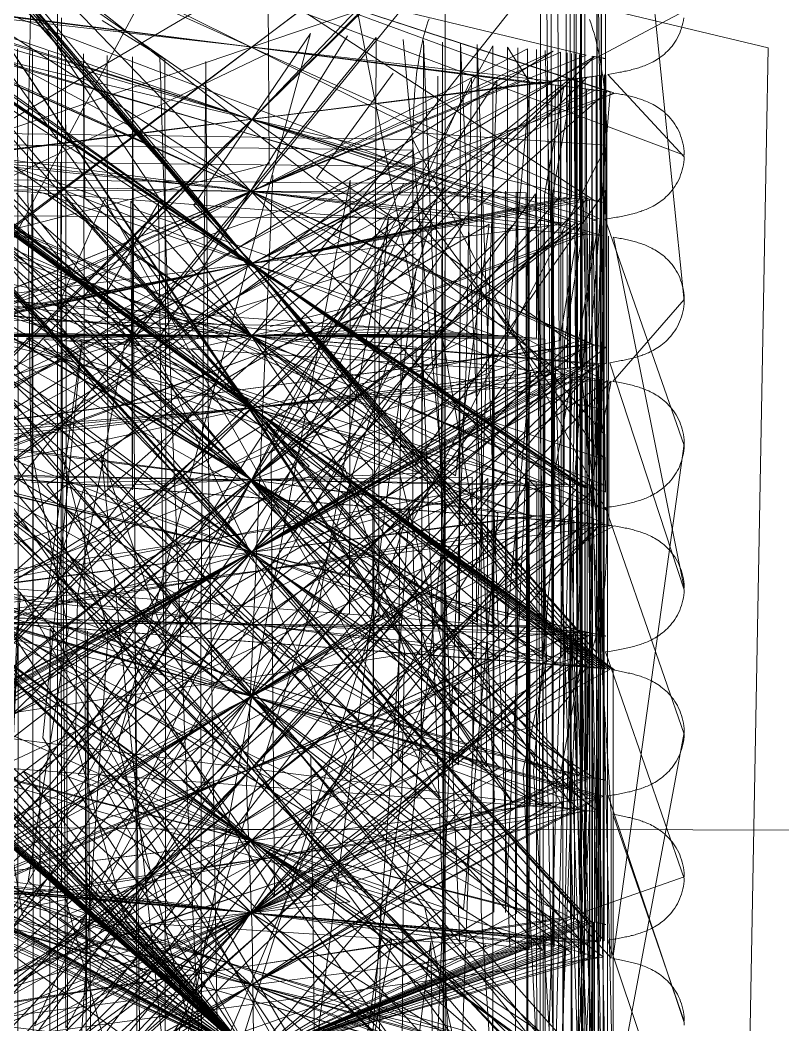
# Model space of a CAD drawing. Header units: millimetres. Extents: x 521 to 148073, y -17811 to 32040.
# Drawn here: x 59771.26 to 59783.54, y 9846.98 to 9863.15 of the extents above; entities that cross this region are included whole.
import ezdxf

# ---------------------------------------------------------------- set-up
doc = ezdxf.new("R2010")
doc.units = ezdxf.units.MM
doc.layers.add('Datové rozvody', color=6, linetype='Continuous')
doc.layers.add('PDF_Geometrie', color=7, linetype='Continuous', true_color=0xbdbdbd)

# ---------------------------------------------------------------- blocks, each defined once
blk = doc.blocks.new('projektor')
at = {"layer": 'PDF_Geometrie', "lineweight": 13}
for points in [[(86054.685, 15074.348), (86054.687, 15075.042), (86054.692, 15075.72), (86054.699, 15076.381), (86054.706, 15077.025), (86054.715, 15077.652), (86054.727, 15078.264), (86054.739, 15078.86), (86054.753, 15079.442), (86054.768, 15080.011), (86054.783, 15080.565), (86054.801, 15081.106), (86054.821, 15081.635), (86054.84, 15082.152), (86054.861, 15082.656), (86054.883, 15083.149), (86054.907, 15083.63), (86054.93, 15084.101), (86054.955, 15084.561)], [(86066.927, 15082.793), (86070.453, 15081.363), (86066.927, 15066.608)], [(86066.509, 15082.287), (86059.153, 15072.171), (86059.05, 15072.17), (86058.949, 15072.167), (86058.853, 15072.164), (86058.758, 15072.16), (86058.667, 15072.153), (86058.578, 15072.147), (86058.492, 15072.14), (86058.409, 15072.132), (86058.329, 15072.123), (86058.251, 15072.113), (86058.176, 15072.103), (86058.103, 15072.091), (86058.032, 15072.079), (86057.964, 15072.067), (86057.898, 15072.054), (86057.835, 15072.041), (86057.773, 15072.026), (86057.714, 15072.011), (86057.657, 15071.997), (86057.601, 15071.981), (86057.547, 15071.965), (86057.495, 15071.949), (86057.444, 15071.933), (86057.396, 15071.915), (86057.349, 15071.898), (86057.303, 15071.881), (86057.258, 15071.863), (86057.216, 15071.844), (86057.174, 15071.826), (86057.134, 15071.808), (86057.096, 15071.789), (86057.058, 15071.77), (86057.021, 15071.751), (86056.986, 15071.731), (86056.952, 15071.712), (86056.918, 15071.693), (86056.887, 15071.672), (86056.856, 15071.653), (86056.826, 15071.633), (86056.796, 15071.612), (86056.769, 15071.592), (86056.741, 15071.572), (86056.715, 15071.551), (86056.69, 15071.531), (86056.666, 15071.511), (86056.643, 15071.489), (86056.619, 15071.469), (86056.597, 15071.449), (86056.576, 15071.427), (86056.556, 15071.407), (86056.536, 15071.386), (86056.518, 15071.365), (86056.5, 15071.345), (86056.482, 15071.323), (86056.466, 15071.303), (86056.449, 15071.282), (86056.434, 15071.261), (86056.419, 15071.24), (86056.406, 15071.22), (86056.392, 15071.198), (86056.379, 15071.178), (86056.367, 15071.158), (86056.356, 15071.136), (86056.344, 15071.116), (86056.334, 15071.095), (86056.324, 15071.074), (86056.314, 15071.054), (86056.305, 15071.033), (86056.297, 15071.012), (86056.29, 15070.992), (86056.282, 15070.971), (86056.275, 15070.95), (86056.269, 15070.93), (86056.263, 15070.909), (86056.258, 15070.889), (86056.253, 15070.869), (86056.248, 15070.847), (86056.244, 15070.827), (86056.241, 15070.807), (86056.238, 15070.786), (86056.235, 15070.766), (86056.234, 15070.746), (86056.232, 15070.725), (86056.23, 15070.704), (86056.23, 15070.684), (86056.23, 15070.663), (86056.23, 15070.643), (86056.23, 15070.623), (86056.231, 15070.602), (86056.233, 15070.582), (86056.235, 15070.561), (86056.237, 15070.541), (86056.24, 15070.521), (86056.244, 15070.5), (86056.247, 15070.48), (86056.251, 15070.46), (86056.256, 15070.439), (86056.261, 15070.419), (86056.267, 15070.4), (86056.273, 15070.379), (86056.279, 15070.359), (86056.286, 15070.339), (86056.294, 15070.318), (86056.301, 15070.298), (86056.309, 15070.279), (86056.319, 15070.258), (86056.328, 15070.238), (86056.338, 15070.218), (86056.349, 15070.198), (86056.36, 15070.178), (86056.37, 15070.158), (86056.383, 15070.137), (86056.396, 15070.118), (86056.408, 15070.098), (86056.422, 15070.077), (86056.437, 15070.058), (86056.451, 15070.038), (86056.467, 15070.017), (86056.483, 15069.998), (86056.499, 15069.978), (86056.516, 15069.958), (86056.534, 15069.938), (86056.553, 15069.918), (86056.571, 15069.898), (86056.591, 15069.878), (86056.613, 15069.859), (86056.633, 15069.839), (86056.656, 15069.819), (86056.678, 15069.8), (86056.702, 15069.78), (86056.726, 15069.761), (86056.751, 15069.741), (86056.777, 15069.721), (86056.805, 15069.702), (86056.832, 15069.683), (86056.861, 15069.663), (86056.891, 15069.645), (86056.921, 15069.626), (86056.953, 15069.606), (86056.985, 15069.588), (86057.019, 15069.57), (86057.054, 15069.55), (86057.09, 15069.532), (86057.127, 15069.515), (86057.165, 15069.496), (86057.204, 15069.478), (86057.245, 15069.461), (86057.288, 15069.444), (86057.331, 15069.426), (86057.376, 15069.409), (86057.423, 15069.393), (86057.471, 15069.375), (86057.521, 15069.359), (86057.573, 15069.344), (86057.627, 15069.328), (86057.682, 15069.312), (86057.74, 15069.298), (86057.799, 15069.283), (86057.861, 15069.27), (86057.924, 15069.255), (86057.991, 15069.242), (86058.06, 15069.23), (86058.131, 15069.219), (86058.205, 15069.206), (86058.28, 15069.196), (86058.359, 15069.186), (86058.441, 15069.178), (86058.525, 15069.169), (86058.612, 15069.162), (86058.702, 15069.156), (86058.796, 15069.15), (86058.893, 15069.145), (86058.992, 15069.141), (86059.095, 15069.139), (86059.201, 15069.137), (86059.31, 15069.137)], [(86060.472, 15069.168), (86060.868, 15069.174), (86064.26, 15072.138), (86064.313, 15082.215), (86061.079, 15079.312)], [(86063.722, 15082.206), (86064.019, 15082.21), (86061.264, 15069.18)], [(86049.261, 15074.3), (86051.525, 15074.321), (86063.423, 15082.202)], [(86061.946, 15072.122), (86062.24, 15072.121), (86063.067, 15079.32), (86062.214, 15082.198)], [(86066.84, 15074.434), (86065.106, 15074.424), (86063.121, 15082.2), (86066.84, 15074.434), (86069.25, 15074.447), (86071.35, 15074.459), (86062.285, 15079.321)], [(86062.515, 15082.198), (86062.818, 15082.198), (86062.675, 15079.321), (86062.534, 15072.121)], [(86067.501, 15067.923), (86060.88, 15080.398)], [(86061.853, 15081.478), (86066.214, 15069.002), (86066.21, 15068.978), (86066.205, 15068.953), (86066.201, 15068.929), (86066.196, 15068.905), (86066.192, 15068.882), (86066.187, 15068.86), (86066.183, 15068.837), (86066.178, 15068.815), (86066.173, 15068.793), (86066.168, 15068.772), (86066.162, 15068.751), (86066.157, 15068.73), (86066.152, 15068.709), (86066.146, 15068.689), (86066.14, 15068.668), (86066.133, 15068.648), (86066.127, 15068.628), (86066.121, 15068.606), (86066.113, 15068.586), (86066.106, 15068.565), (86066.097, 15068.543), (86066.089, 15068.522), (86066.08, 15068.499), (86066.07, 15068.477), (86066.059, 15068.455), (86066.047, 15068.431), (86066.035, 15068.407), (86066.021, 15068.384), (86066.006, 15068.359), (86065.991, 15068.334), (86065.974, 15068.309), (86065.955, 15068.284), (86065.936, 15068.259), (86065.915, 15068.234), (86065.893, 15068.21), (86065.869, 15068.185), (86065.844, 15068.161), (86065.817, 15068.137), (86065.789, 15068.114), (86065.759, 15068.092), (86065.727, 15068.069), (86065.695, 15068.049), (86065.66, 15068.029), (86065.624, 15068.01), (86065.587, 15067.994), (86065.549, 15067.979), (86065.509, 15067.965), (86065.469, 15067.953), (86065.43, 15067.943), (86065.388, 15067.936), (86065.347, 15067.93), (86065.306, 15067.926), (86065.265, 15067.924), (86065.242, 15067.923), (86069.917, 15080.397)], [(86066.371, 15081.478), (86057.179, 15069.01), (86057.175, 15068.985), (86057.17, 15068.959), (86057.166, 15068.935), (86057.161, 15068.911), (86057.157, 15068.888), (86057.152, 15068.865), (86057.147, 15068.842), (86057.142, 15068.82), (86057.137, 15068.799), (86057.132, 15068.776), (86057.127, 15068.756), (86057.122, 15068.734), (86057.117, 15068.714), (86057.11, 15068.693), (86057.105, 15068.672), (86057.099, 15068.652), (86057.092, 15068.631), (86057.086, 15068.61), (86057.078, 15068.589), (86057.07, 15068.569), (86057.063, 15068.547), (86057.054, 15068.525), (86057.044, 15068.504), (86057.035, 15068.481), (86057.024, 15068.458), (86057.013, 15068.434), (86057, 15068.411), (86056.987, 15068.387), (86056.972, 15068.362), (86056.957, 15068.337), (86056.939, 15068.312), (86056.922, 15068.287), (86056.901, 15068.261), (86056.881, 15068.237), (86056.859, 15068.212), (86056.835, 15068.187), (86056.81, 15068.163), (86056.783, 15068.138), (86056.755, 15068.115), (86056.725, 15068.093), (86056.693, 15068.07), (86056.66, 15068.05), (86056.626, 15068.03), (86056.589, 15068.011), (86056.552, 15067.994), (86056.514, 15067.979), (86056.474, 15067.965), (86056.434, 15067.953), (86056.394, 15067.944), (86056.353, 15067.936), (86056.311, 15067.93), (86056.27, 15067.926), (86056.23, 15067.924), (86056.205, 15067.923), (86050.402, 15069.011)], [(86052.816, 15081.478), (86059.44, 15069.019), (86059.435, 15068.993), (86059.431, 15068.967), (86059.426, 15068.942), (86059.422, 15068.918), (86059.417, 15068.893), (86059.411, 15068.87), (86059.407, 15068.846), (86059.402, 15068.824), (86059.397, 15068.802), (86059.392, 15068.78), (86059.387, 15068.759), (86059.381, 15068.738), (86059.376, 15068.716), (86059.37, 15068.695), (86059.364, 15068.674), (86059.358, 15068.653), (86059.351, 15068.633), (86059.345, 15068.612), (86059.338, 15068.591), (86059.331, 15068.57), (86059.322, 15068.548), (86059.314, 15068.527), (86059.305, 15068.505), (86059.294, 15068.482), (86059.284, 15068.459), (86059.273, 15068.436), (86059.26, 15068.412), (86059.247, 15068.388), (86059.232, 15068.363), (86059.216, 15068.339), (86059.199, 15068.313), (86059.182, 15068.288), (86059.162, 15068.263), (86059.141, 15068.238), (86059.119, 15068.213), (86059.096, 15068.188), (86059.07, 15068.164), (86059.043, 15068.139), (86059.015, 15068.116), (86058.985, 15068.094), (86058.954, 15068.071), (86058.92, 15068.05), (86058.885, 15068.031), (86058.849, 15068.012), (86058.812, 15067.995), (86058.774, 15067.98), (86058.735, 15067.965), (86058.694, 15067.954), (86058.653, 15067.944), (86058.612, 15067.936), (86058.571, 15067.93), (86058.53, 15067.926), (86058.489, 15067.924), (86058.464, 15067.923), (86063.96, 15069.029), (86063.955, 15069.003), (86063.951, 15068.978), (86063.946, 15068.953), (86063.942, 15068.929), (86063.937, 15068.904), (86063.933, 15068.881), (86063.928, 15068.859), (86063.922, 15068.836), (86063.918, 15068.814), (86063.913, 15068.792), (86063.908, 15068.771), (86063.903, 15068.75), (86063.898, 15068.728), (86063.891, 15068.708), (86063.887, 15068.688), (86063.881, 15068.667), (86063.874, 15068.647), (86063.868, 15068.626), (86063.861, 15068.605), (86063.854, 15068.585), (86063.847, 15068.564), (86063.838, 15068.542), (86063.83, 15068.521), (86063.821, 15068.498), (86063.811, 15068.476), (86063.8, 15068.454), (86063.788, 15068.43), (86063.775, 15068.407), (86063.761, 15068.383), (86063.747, 15068.358), (86063.731, 15068.334), (86063.714, 15068.308), (86063.696, 15068.284), (86063.677, 15068.258), (86063.656, 15068.233), (86063.633, 15068.209), (86063.61, 15068.184), (86063.584, 15068.16), (86063.557, 15068.136), (86063.53, 15068.113), (86063.499, 15068.091), (86063.468, 15068.069), (86063.434, 15068.048), (86063.4, 15068.029), (86063.364, 15068.01), (86063.327, 15067.994), (86063.289, 15067.979), (86063.25, 15067.964), (86063.21, 15067.953), (86063.17, 15067.943), (86063.129, 15067.936), (86063.088, 15067.93), (86063.047, 15067.926), (86063.006, 15067.924), (86062.983, 15067.923), (86061.703, 15069.039), (86061.698, 15069.011), (86061.693, 15068.984), (86061.688, 15068.956), (86061.684, 15068.931), (86061.678, 15068.905), (86061.673, 15068.88), (86061.668, 15068.856), (86061.663, 15068.832), (86061.658, 15068.809), (86061.652, 15068.785), (86061.647, 15068.763), (86061.642, 15068.74), (86061.636, 15068.717), (86061.629, 15068.696), (86061.623, 15068.673), (86061.616, 15068.652), (86061.61, 15068.631), (86061.603, 15068.609), (86061.596, 15068.587), (86061.588, 15068.566), (86061.58, 15068.544), (86061.572, 15068.522), (86061.562, 15068.501), (86061.552, 15068.478), (86061.541, 15068.456), (86061.529, 15068.432), (86061.518, 15068.409), (86061.504, 15068.386), (86061.489, 15068.361), (86061.474, 15068.337), (86061.457, 15068.311), (86061.439, 15068.287), (86061.42, 15068.261), (86061.399, 15068.236), (86061.377, 15068.212), (86061.353, 15068.186), (86061.327, 15068.162), (86061.301, 15068.138), (86061.272, 15068.115), (86061.242, 15068.092), (86061.21, 15068.07), (86061.177, 15068.049), (86061.142, 15068.03), (86061.107, 15068.011), (86061.07, 15067.994), (86061.031, 15067.979), (86060.992, 15067.965), (86060.952, 15067.953), (86060.912, 15067.944), (86060.871, 15067.936), (86060.83, 15067.93), (86060.789, 15067.926), (86060.748, 15067.924), (86060.724, 15067.923), (86052.666, 15069.04), (86052.662, 15069.012), (86052.656, 15068.986), (86052.652, 15068.959), (86052.647, 15068.934), (86052.642, 15068.908), (86052.637, 15068.884), (86052.633, 15068.86), (86052.627, 15068.836), (86052.622, 15068.813), (86052.617, 15068.79), (86052.611, 15068.768), (86052.607, 15068.746), (86052.6, 15068.723), (86052.595, 15068.702), (86052.589, 15068.681), (86052.582, 15068.659), (86052.576, 15068.638), (86052.569, 15068.615), (86052.561, 15068.594), (86052.554, 15068.572), (86052.546, 15068.55), (86052.537, 15068.527), (86052.527, 15068.505), (86052.517, 15068.481), (86052.506, 15068.458), (86052.494, 15068.434), (86052.482, 15068.41), (86052.468, 15068.386), (86052.453, 15068.361), (86052.438, 15068.336), (86052.421, 15068.311), (86052.403, 15068.286), (86052.382, 15068.26), (86052.361, 15068.235), (86052.34, 15068.211), (86052.316, 15068.186), (86052.29, 15068.162), (86052.264, 15068.138), (86052.236, 15068.115), (86052.206, 15068.092), (86052.174, 15068.07), (86052.141, 15068.049), (86052.107, 15068.03), (86052.07, 15068.011), (86052.033, 15067.994), (86051.995, 15067.979), (86051.956, 15067.965), (86051.916, 15067.953), (86051.875, 15067.943), (86051.834, 15067.936), (86051.793, 15067.93), (86051.752, 15067.926), (86051.711, 15067.924), (86051.686, 15067.923), (86054.925, 15069.04), (86054.921, 15069.012), (86054.916, 15068.986), (86054.911, 15068.959), (86054.907, 15068.935), (86054.901, 15068.909), (86054.896, 15068.886), (86054.892, 15068.862), (86054.887, 15068.839), (86054.882, 15068.817), (86054.877, 15068.794), (86054.873, 15068.772), (86054.866, 15068.751), (86054.861, 15068.729), (86054.856, 15068.709), (86054.85, 15068.688), (86054.844, 15068.667), (86054.838, 15068.647), (86054.831, 15068.626), (86054.825, 15068.605), (86054.817, 15068.584), (86054.809, 15068.564), (86054.801, 15068.542), (86054.793, 15068.52), (86054.783, 15068.498), (86054.774, 15068.476), (86054.763, 15068.453), (86054.751, 15068.43), (86054.739, 15068.406), (86054.725, 15068.383), (86054.71, 15068.358), (86054.695, 15068.334), (86054.678, 15068.308), (86054.659, 15068.284), (86054.64, 15068.258), (86054.619, 15068.233), (86054.597, 15068.209), (86054.573, 15068.184), (86054.548, 15068.16), (86054.521, 15068.136), (86054.493, 15068.113), (86054.463, 15068.091), (86054.431, 15068.069), (86054.398, 15068.048), (86054.363, 15068.029), (86054.328, 15068.01), (86054.29, 15067.993), (86054.252, 15067.979), (86054.213, 15067.964), (86054.173, 15067.953), (86054.133, 15067.943), (86054.092, 15067.936), (86054.051, 15067.93), (86054.011, 15067.926), (86053.97, 15067.924), (86053.946, 15067.923), (86049.578, 15080.361)], [(86049.009, 15080.059), (86049.002, 15080.019), (86053.242, 15069.381), (86064.816, 15080.015), (86052.671, 15069.068), (86054.93, 15069.068), (86060.02, 15069.389), (86061.707, 15069.067), (86049.574, 15080.332), (86048.154, 15069.076), (86045.895, 15069.074), (86054.091, 15080.323), (86056.35, 15080.326), (86067.073, 15080.007), (86067.645, 15080.322), (86060.867, 15080.32), (86062.281, 15069.396), (86066.228, 15069.081), (86069.903, 15080.319)], [(86048.154, 15069.076), (86048.145, 15069.024), (86054.099, 15080.375), (86067.653, 15080.376), (86060.876, 15080.373), (86066.218, 15069.028), (86069.912, 15080.372), (86067.08, 15080.045), (86062.275, 15069.357), (86046.461, 15069.36), (86055.783, 15080.041), (86063.134, 15080.367), (86065.392, 15080.367), (86057.183, 15069.036), (86050.407, 15069.038), (86064.535, 15069.364), (86069.337, 15080.036)], [(86048.996, 15079.975), (86048.989, 15079.928), (86053.255, 15069.472), (86060.034, 15069.481), (86067.061, 15079.921), (86062.293, 15069.483), (86048.171, 15069.187), (86054.073, 15080.212), (86050.998, 15069.487), (86049.554, 15080.211), (86051.246, 15079.913), (86052.689, 15069.189), (86060.85, 15080.208), (86061.726, 15069.19), (86067.627, 15080.208), (86066.244, 15069.194), (86054.949, 15069.19), (86045.913, 15069.196), (86056.331, 15080.204), (86063.107, 15080.199)], [(86046.461, 15069.36), (86046.467, 15069.403), (86055.776, 15079.999), (86063.125, 15080.313), (86058.607, 15080.315), (86065.384, 15080.313), (86057.192, 15069.09), (86051.258, 15079.995), (86050.416, 15069.093), (86050.987, 15069.406), (86064.541, 15069.408), (86062.553, 15079.991), (86069.33, 15079.991)], [(86046.467, 15069.403), (86046.475, 15069.451), (86055.77, 15079.951), (86065.375, 15080.256), (86057.201, 15069.146), (86058.597, 15080.254), (86050.425, 15069.151), (86064.549, 15069.456), (86053.509, 15079.944), (86058.028, 15079.944), (86062.546, 15079.944), (86066.808, 15069.458), (86069.323, 15079.943)], [(86046.475, 15069.451), (86046.482, 15069.501), (86055.762, 15079.9), (86065.366, 15080.197), (86057.21, 15069.205), (86058.02, 15079.895), (86062.539, 15079.893), (86064.556, 15069.508), (86050.434, 15069.212), (86053.502, 15079.891)], [(86050.965, 15069.276), (86053.565, 15080.248)], [(86053.529, 15080.075), (86062.234, 15069.154), (86062.234, 15069.153), (86062.234, 15069.154), (86062.234, 15069.156), (86062.235, 15069.158), (86062.236, 15069.162), (86062.238, 15069.166), (86062.238, 15069.172), (86062.24, 15069.178), (86062.242, 15069.185), (86062.245, 15069.193), (86062.246, 15069.202), (86062.248, 15069.213), (86062.25, 15069.224), (86062.253, 15069.235), (86062.255, 15069.247), (86062.258, 15069.26), (86062.26, 15069.275), (86062.263, 15069.29), (86055.457, 15069.154), (86055.457, 15069.153), (86055.457, 15069.154), (86055.457, 15069.156), (86055.458, 15069.159), (86055.459, 15069.162), (86055.46, 15069.167), (86055.462, 15069.173), (86055.464, 15069.18), (86055.466, 15069.188), (86055.468, 15069.197), (86055.47, 15069.208), (86055.472, 15069.219), (86055.474, 15069.231), (86055.478, 15069.244), (86055.48, 15069.259), (86055.483, 15069.275), (86055.486, 15069.291), (86055.489, 15069.308), (86055.492, 15069.328), (86062.602, 15080.248)], [(86058.053, 15080.103), (86057.716, 15069.154), (86057.716, 15069.153), (86057.716, 15069.154), (86057.717, 15069.156), (86057.718, 15069.159), (86057.718, 15069.163), (86057.719, 15069.168), (86057.721, 15069.174), (86057.723, 15069.181), (86057.725, 15069.189), (86057.727, 15069.198), (86057.729, 15069.209), (86057.732, 15069.221), (86057.735, 15069.233), (86057.737, 15069.246), (86057.74, 15069.261), (86057.743, 15069.277), (86057.745, 15069.293), (86057.749, 15069.311), (86057.752, 15069.33), (86060.342, 15080.248)], [(86060.306, 15080.07), (86048.141, 15068.999)], [(86051.801, 15080.121), (86051.811, 15080.186), (86058.588, 15080.189), (86057.779, 15069.514), (86055.52, 15069.517), (86064.797, 15079.888), (86060.278, 15079.878), (86047.29, 15080.177), (86059.473, 15069.227), (86048.982, 15079.876), (86053.263, 15069.524), (86063.991, 15069.231), (86067.055, 15079.874), (86060.041, 15069.532), (86062.299, 15069.532), (86051.004, 15069.532), (86051.239, 15079.866), (86048.18, 15069.247), (86054.065, 15080.152), (86060.841, 15080.148), (86067.618, 15080.147), (86066.254, 15069.254)], [(86048.728, 15069.41), (86048.735, 15069.459), (86051.819, 15080.247), (86055.513, 15069.463), (86057.772, 15069.462), (86047.3, 15080.242), (86060.285, 15079.933), (86059.463, 15069.163), (86064.803, 15079.933), (86063.982, 15069.17)], [(86049.554, 15080.211), (86049.563, 15080.273), (86048.162, 15069.131), (86052.68, 15069.127), (86054.939, 15069.127), (86061.717, 15069.127), (86054.081, 15080.268), (86062.287, 15069.437), (86060.858, 15080.265), (86067.636, 15080.267)], [(86049.289, 15080.285), (86049.298, 15080.228), (86053.817, 15080.226), (86055.205, 15069.172), (86058.334, 15080.234)], [(86051.581, 15080.062), (86061.96, 15069.332), (86060.616, 15080.066), (86056.097, 15080.075), (86065.131, 15080.093), (86066.482, 15069.304), (86052.929, 15069.298), (86053.835, 15080.103), (86049.316, 15080.105), (86055.187, 15069.299), (86058.352, 15080.112), (86067.388, 15080.106), (86064.225, 15069.293), (86068.742, 15069.294), (86069.647, 15080.112), (86057.448, 15069.289), (86059.707, 15069.291), (86071.004, 15069.279), (86062.869, 15080.119), (86061.968, 15069.267), (86050.672, 15069.272)], [(86051.571, 15080.134), (86056.089, 15080.139), (86060.607, 15080.139), (86065.123, 15080.154), (86066.491, 15069.239), (86052.937, 15069.235), (86053.825, 15080.166), (86049.307, 15080.168), (86055.196, 15069.234), (86058.343, 15080.175), (86069.637, 15080.178), (86064.234, 15069.224), (86071.012, 15069.219), (86057.457, 15069.222), (86068.752, 15069.224), (86067.379, 15080.178), (86059.716, 15069.22), (86062.86, 15080.185), (86061.978, 15069.204), (86056.079, 15080.201), (86065.114, 15080.213), (86052.946, 15069.175), (86066.5, 15069.177)], [(86066.244, 15069.194), (86066.236, 15069.136), (86056.34, 15080.267), (86051.252, 15079.956), (86050.993, 15069.446), (86063.117, 15080.257)], [(86051.819, 15080.247), (86051.828, 15080.305), (86055.506, 15069.413), (86058.035, 15079.989), (86057.766, 15069.414), (86060.293, 15079.983), (86059.454, 15069.104), (86063.974, 15069.111)], [(86053.199, 15069.155), (86053.198, 15069.154), (86053.198, 15069.153), (86053.198, 15069.154), (86053.199, 15069.155), (86053.199, 15069.158), (86053.2, 15069.161), (86053.201, 15069.165), (86053.203, 15069.171), (86053.203, 15069.177), (86053.206, 15069.184), (86053.208, 15069.192), (86053.209, 15069.201), (86053.212, 15069.212), (86053.213, 15069.223), (86053.216, 15069.234), (86053.218, 15069.247), (86053.221, 15069.26), (86053.224, 15069.275), (86053.227, 15069.291), (86053.229, 15069.307), (86066.752, 15069.154), (86066.752, 15069.153), (86066.752, 15069.154), (86066.753, 15069.156), (86066.754, 15069.159), (86066.755, 15069.162), (86066.756, 15069.167), (86066.758, 15069.173), (86066.76, 15069.18), (86066.761, 15069.188), (86066.763, 15069.197), (86066.766, 15069.208), (86066.768, 15069.219), (86066.77, 15069.231), (86066.773, 15069.245), (86066.775, 15069.259), (86066.779, 15069.275), (86066.781, 15069.291), (86066.785, 15069.308), (86066.788, 15069.327), (86055.824, 15080.248)], [(86064.832, 15080.117), (86071.271, 15069.154)], [(86069.04, 15069.289), (86059.975, 15069.154), (86059.975, 15069.153), (86059.975, 15069.154), (86059.975, 15069.156), (86059.976, 15069.159), (86059.978, 15069.163), (86059.979, 15069.168), (86059.98, 15069.174), (86059.982, 15069.182), (86059.984, 15069.19), (86059.986, 15069.199), (86059.989, 15069.211), (86059.991, 15069.222), (86059.994, 15069.234), (86059.996, 15069.247), (86059.998, 15069.262), (86060.002, 15069.278), (86060.005, 15069.294), (86060.008, 15069.31), (86067.119, 15080.248)], [(86067.091, 15080.112), (86064.494, 15069.154), (86064.493, 15069.153), (86064.494, 15069.154), (86064.494, 15069.156), (86064.495, 15069.158), (86064.495, 15069.162), (86064.497, 15069.167), (86064.498, 15069.172), (86064.5, 15069.179), (86064.502, 15069.187), (86064.504, 15069.196), (86064.506, 15069.206), (86064.509, 15069.218), (86064.511, 15069.23), (86064.514, 15069.243), (86064.516, 15069.257), (86064.519, 15069.273), (86064.522, 15069.289), (86064.526, 15069.306), (86064.528, 15069.324), (86071.638, 15080.248)], [(86071.029, 15069.105), (86071.02, 15069.161), (86061.986, 15069.145), (86056.071, 15080.259), (86065.106, 15080.27)], [(86045.932, 15069.332), (86045.922, 15069.261), (86046.489, 15069.556), (86055.755, 15079.845), (86056.321, 15080.138), (86065.357, 15080.135), (86057.219, 15069.268), (86058.014, 15079.842), (86062.531, 15079.837), (86064.791, 15079.839), (86064.563, 15069.564), (86066.822, 15069.565)], [(86045.942, 15069.405), (86045.932, 15069.332), (86054.969, 15069.33), (86056.312, 15080.069), (86062.524, 15079.778), (86064.571, 15069.624), (86066.83, 15069.624)], [(86052.717, 15069.396), (86052.708, 15069.323), (86049.536, 15080.077), (86063.09, 15080.073), (86061.746, 15069.324), (86046.497, 15069.615), (86055.747, 15079.786), (86065.349, 15080.07), (86058.006, 15079.785), (86057.227, 15069.333), (86064.784, 15079.787)], [(86047.271, 15080.032), (86047.281, 15080.106), (86060.048, 15069.587), (86048.188, 15069.308), (86054.056, 15080.091), (86060.833, 15080.086), (86066.262, 15069.318), (86067.61, 15080.082)], [(86048.974, 15079.819), (86048.967, 15079.758), (86060.261, 15079.754), (86060.055, 15069.645), (86064.009, 15069.365), (86048.197, 15069.373), (86059.491, 15069.366), (86054.048, 15080.026), (86047.271, 15080.032), (86051.02, 15069.654), (86060.824, 15080.021), (86066.271, 15069.385), (86067.601, 15080.014), (86064.777, 15079.733), (86057.999, 15079.725), (86063.081, 15080.005)], [(86048.75, 15069.567), (86048.758, 15069.628), (86053.487, 15079.775), (86050.452, 15069.344), (86057.795, 15069.629), (86051.792, 15080.052), (86067.04, 15079.771), (86069.3, 15079.768)], [(86049.002, 15080.019), (86048.996, 15079.975), (86053.248, 15069.425), (86064.81, 15079.975), (86060.027, 15069.433), (86067.067, 15079.966)], [(86049.536, 15080.077), (86049.545, 15080.146), (86052.699, 15069.254), (86061.735, 15069.255), (86054.958, 15069.257), (86063.099, 15080.137)], [(86051.233, 15079.817), (86051.226, 15079.765), (86055.536, 15069.639), (86053.278, 15069.641), (86058.569, 15080.047), (86062.314, 15069.641)], [(86051.792, 15080.052), (86051.801, 15080.121), (86058.578, 15080.121), (86055.529, 15069.576), (86067.048, 15079.825)], [(86070.995, 15069.343), (86070.986, 15069.409), (86060.627, 15079.988), (86061.951, 15069.401), (86056.106, 15080.007), (86065.14, 15080.028), (86066.473, 15069.372), (86052.919, 15069.364), (86055.178, 15069.368), (86053.843, 15080.037)], [(86064.225, 15069.293), (86064.214, 15069.367), (86059.697, 15069.365), (86057.439, 15069.36), (86069.656, 15080.043), (86058.36, 15080.048), (86062.878, 15080.048), (86070.995, 15069.343)], [(86046.497, 15069.615), (86046.505, 15069.677), (86052.717, 15069.396), (86055.739, 15079.724), (86061.755, 15069.397), (86065.34, 15080.003), (86049.527, 15080.004), (86057.237, 15069.401), (86045.942, 15069.405), (86056.303, 15079.995), (86062.516, 15079.715), (86064.579, 15069.688), (86066.838, 15069.687)], [(86046.505, 15069.677), (86046.513, 15069.745), (86055.732, 15079.657), (86065.331, 15079.931), (86057.245, 15069.473), (86061.764, 15069.473), (86049.517, 15079.927), (86052.728, 15069.473), (86062.508, 15079.647), (86064.587, 15069.756), (86066.846, 15069.754)], [(86046.513, 15069.745), (86046.525, 15069.852), (86048.942, 15079.55), (86055.719, 15079.549), (86054.999, 15069.574), (86064.756, 15079.55), (86065.322, 15079.857), (86069.274, 15079.548), (86057.254, 15069.548), (86055.562, 15069.861), (86062.495, 15079.539), (86066.858, 15069.862), (86064.599, 15069.866), (86053.459, 15079.532), (86057.822, 15069.869), (86060.235, 15079.53), (86062.341, 15069.869), (86064.037, 15069.597), (86048.786, 15069.871), (86058.539, 15079.802), (86060.082, 15069.875), (86050.479, 15069.569)], [(86048.231, 15069.661), (86048.214, 15069.511), (86047.251, 15079.868), (86054.03, 15079.888), (86060.807, 15079.882), (86061.773, 15069.552), (86052.737, 15069.554), (86066.288, 15069.527)], [(86048.967, 15079.758), (86048.958, 15079.693), (86053.285, 15069.706), (86055.544, 15069.708), (86060.063, 15069.706), (86048.205, 15069.44), (86058.559, 15079.97), (86054.039, 15079.958), (86060.253, 15079.684), (86064.019, 15069.438), (86067.031, 15079.685), (86060.815, 15079.953), (86051.216, 15079.678), (86059.501, 15069.442), (86066.279, 15069.454)], [(86048.721, 15069.366), (86048.728, 15069.41), (86053.516, 15079.991)], [(86053.487, 15079.775), (86053.478, 15079.711), (86054.978, 15069.406), (86048.766, 15069.692), (86057.802, 15069.693), (86050.461, 15069.415), (86051.783, 15079.98), (86062.321, 15069.701), (86069.292, 15079.699)], [(86048.766, 15069.692), (86048.774, 15069.76), (86053.471, 15079.641), (86056.293, 15079.918), (86057.81, 15069.76), (86050.47, 15069.49), (86054.988, 15069.487), (86051.773, 15079.905), (86053.294, 15069.775)], [(86048.958, 15079.693), (86048.951, 15079.624), (86055.554, 15069.781), (86058.549, 15079.889), (86060.245, 15079.61), (86064.028, 15069.516), (86062.333, 15069.799), (86060.075, 15069.805), (86067.02, 15079.593), (86051.764, 15079.825), (86053.302, 15069.849), (86063.064, 15079.859)], [(86049.342, 15079.899), (86062.897, 15079.897), (86050.643, 15069.501)], [(86051.601, 15079.904), (86058.377, 15079.911), (86060.637, 15079.907), (86070.978, 15069.478), (86061.942, 15069.472), (86056.115, 15079.936), (86066.464, 15069.445), (86065.148, 15079.961), (86068.723, 15069.448), (86067.409, 15079.953), (86055.169, 15069.441), (86064.204, 15069.447), (86059.687, 15069.444), (86053.852, 15079.967), (86052.911, 15069.432), (86049.333, 15079.971), (86057.429, 15069.433), (86069.665, 15079.972), (86062.887, 15079.974), (86058.368, 15079.981), (86050.653, 15069.421)], [(86050.643, 15069.501), (86050.633, 15069.586), (86052.893, 15069.58), (86049.35, 15079.825), (86051.611, 15079.819), (86060.646, 15079.822), (86058.39, 15079.8), (86070.97, 15069.549), (86061.933, 15069.547), (86056.124, 15079.862), (86064.195, 15069.531), (86067.418, 15079.87), (86068.713, 15069.53), (86059.676, 15069.526), (86066.455, 15069.52), (86055.159, 15069.519), (86065.157, 15079.89), (86052.902, 15069.505), (86053.86, 15079.895), (86057.419, 15069.511), (86069.675, 15079.897)], [(86051.02, 15069.654), (86051.03, 15069.735), (86057.991, 15079.661), (86063.072, 15079.933)], [(86051.216, 15079.678), (86051.202, 15079.551), (86051.044, 15069.852), (86059.51, 15069.523), (86057.975, 15079.522), (86067.583, 15079.866)], [(86049.493, 15079.715), (86049.508, 15079.846), (86045.961, 15069.564), (86056.284, 15079.836)], [(86049.478, 15079.573), (86049.493, 15079.715), (86052.752, 15069.685), (86060.222, 15079.399), (86050.493, 15069.695), (86045.975, 15069.694), (86056.269, 15079.706), (86058.529, 15079.711), (86064.734, 15079.336), (86051.178, 15079.332), (86048.244, 15069.782), (86051.068, 15070.084), (86054, 15079.616), (86065.296, 15079.612), (86066.99, 15079.309)], [(86046.525, 15069.852), (86046.538, 15069.969), (86048.929, 15079.43), (86053.315, 15069.968), (86055.707, 15079.432), (86063.05, 15079.74), (86065.309, 15079.738), (86051.754, 15079.741), (86057.268, 15069.667), (86059.525, 15069.654), (86060.79, 15079.73), (86066.871, 15069.978), (86062.483, 15079.422), (86067.001, 15079.422), (86069.261, 15079.42), (86057.835, 15069.986), (86062.353, 15069.982), (86064.612, 15069.984), (86066.305, 15069.682)], [(86047.219, 15079.583), (86047.235, 15079.732), (86053.445, 15079.412), (86055.009, 15069.666), (86055.576, 15069.989), (86060.094, 15069.986), (86061.787, 15069.677), (86048.798, 15069.991), (86057.963, 15079.409), (86064.047, 15069.684)], [(86048.244, 15069.782), (86048.231, 15069.661), (86054.013, 15079.737), (86067.569, 15079.745)], [(86048.743, 15069.511), (86048.75, 15069.567), (86050.442, 15069.276), (86053.494, 15079.835), (86057.787, 15069.57), (86069.307, 15079.831)], [(86051.004, 15069.532), (86051.011, 15069.579), (86053.27, 15069.581), (86048.974, 15079.819), (86060.27, 15079.818), (86051.233, 15079.817), (86059.482, 15069.294), (86062.307, 15069.585), (86064, 15069.296)], [(86069.684, 15079.817), (86069.698, 15079.692), (86053.883, 15079.698), (86060.657, 15079.731), (86052.88, 15069.699), (86049.364, 15079.706)], [(86070.93, 15069.914), (86061.897, 15069.884), (86056.161, 15079.525), (86065.196, 15079.534), (86066.418, 15069.855), (86057.382, 15069.852), (86058.417, 15079.556), (86062.936, 15079.545), (86064.157, 15069.868), (86067.453, 15079.546)], [(86069.712, 15079.559), (86059.641, 15069.848), (86053.896, 15079.569), (86052.866, 15069.826), (86049.377, 15079.578), (86055.126, 15069.826), (86050.608, 15069.817), (86051.636, 15079.59), (86060.672, 15079.588), (86070.944, 15069.785), (86061.911, 15069.751), (86064.173, 15069.715), (86065.183, 15079.66), (86067.439, 15079.691), (86056.147, 15079.66), (86068.693, 15069.708), (86059.657, 15069.704), (86055.14, 15069.687), (86058.403, 15079.682), (86066.432, 15069.722), (86057.396, 15069.717), (86050.623, 15069.675), (86062.921, 15079.684), (86051.62, 15079.731)], [(86070.97, 15069.549), (86070.956, 15069.664), (86061.924, 15069.626), (86056.133, 15079.784), (86064.184, 15069.621), (86067.428, 15079.783), (86068.703, 15069.617), (86059.667, 15069.612), (86055.15, 15069.6), (86066.446, 15069.598), (86057.41, 15069.59), (86065.17, 15079.779), (86053.87, 15079.818), (86062.907, 15079.815), (86069.684, 15079.817)], [(86046.538, 15069.969), (86046.55, 15070.096), (86053.328, 15070.099), (86055.694, 15079.306), (86060.776, 15079.607), (86063.036, 15079.612), (86067.555, 15079.614)], [(86051.726, 15079.463), (86051.74, 15079.607), (86060.106, 15070.106), (86062.47, 15079.296), (86062.365, 15070.105), (86057.847, 15070.111), (86064.625, 15070.112), (86066.319, 15069.807), (86057.951, 15079.285), (86059.541, 15069.796), (86048.812, 15070.12), (86053.433, 15079.281), (86061.802, 15069.813), (86069.246, 15079.28), (86055.591, 15070.129), (86055.025, 15069.814), (86064.061, 15069.822)], [(86046.02, 15070.144), (86046.005, 15069.984), (86049.463, 15079.42), (86052.782, 15069.98), (86055.04, 15069.975), (86060.193, 15079.101), (86047.203, 15079.423), (86056.239, 15079.415), (86058.497, 15079.403), (86046.635, 15079.066), (86060.132, 15070.369), (86046.577, 15070.375), (86055.667, 15079.026), (86062.391, 15070.378), (86062.443, 15079.018), (86066.909, 15070.379), (86053.356, 15070.39), (86057.925, 15079.015), (86057.874, 15070.389), (86048.888, 15079.008), (86051.096, 15070.389), (86064.652, 15070.398), (86064.702, 15079.002)], [(86046.55, 15070.096), (86046.564, 15070.23), (86055.681, 15079.17), (86065.282, 15079.478), (86051.163, 15079.168), (86051.082, 15070.231), (86053.342, 15070.239), (86060.118, 15070.233), (86063.022, 15079.476), (86062.378, 15070.236), (86066.896, 15070.236)], [(86048.915, 15079.3), (86048.902, 15079.159), (86057.296, 15069.932), (86062.457, 15079.161), (86067.54, 15079.474), (86057.939, 15079.155), (86057.861, 15070.245), (86051.726, 15079.463), (86064.638, 15070.25), (86048.257, 15069.911), (86048.825, 15070.26), (86053.419, 15079.142), (86053.987, 15079.487), (86066.975, 15079.148), (86060.763, 15079.477), (86061.816, 15069.956), (86059.556, 15069.951), (86055.605, 15070.282), (86050.523, 15069.977), (86064.077, 15069.971), (86066.333, 15069.939)], [(86048.929, 15079.43), (86048.915, 15079.3), (86057.282, 15069.795), (86066.883, 15070.103)], [(86070.93, 15069.914), (86070.913, 15070.1), (86061.882, 15070.027), (86056.174, 15079.383), (86064.142, 15070.032), (86065.209, 15079.399), (86062.951, 15079.394), (86057.367, 15069.997), (86066.404, 15069.997), (86067.47, 15079.391), (86068.662, 15070.009), (86059.626, 15070.004), (86058.43, 15079.422), (86069.726, 15079.416), (86053.911, 15079.432), (86052.853, 15069.961), (86055.111, 15069.977), (86049.392, 15079.444), (86050.593, 15069.968), (86060.688, 15079.434), (86051.651, 15079.438)], [(86046.041, 15070.376), (86046.02, 15070.144), (86046.591, 15070.529), (86055.653, 15078.871), (86056.223, 15079.253), (86049.446, 15079.254), (86052.798, 15070.145), (86062.43, 15078.864), (86062.405, 15070.53), (86066.923, 15070.53), (86057.888, 15070.54), (86053.37, 15070.551), (86048.874, 15078.845)], [(86064.652, 15070.398), (86064.666, 15070.555), (86048.854, 15070.57), (86051.111, 15070.557), (86053.391, 15078.833), (86058.48, 15079.23), (86060.148, 15070.565), (86057.907, 15078.815), (86064.684, 15078.81), (86051.129, 15078.794), (86055.635, 15070.624), (86066.942, 15078.784), (86065.248, 15079.131), (86060.162, 15078.752), (86048.293, 15070.294), (86053.951, 15079.102), (86062.989, 15079.116), (86057.329, 15070.29), (86060.727, 15079.088), (86046.604, 15078.715), (86051.691, 15079.091), (86067.505, 15079.101)], [(86048.293, 15070.294), (86048.275, 15070.096), (86055.62, 15070.447), (86057.31, 15070.078), (86059.573, 15070.118), (86053.969, 15079.302), (86067.526, 15079.321), (86051.711, 15079.311), (86060.177, 15078.933), (86060.745, 15079.289), (86055.057, 15070.148), (86061.831, 15070.11)], [(86050.577, 15070.13), (86050.557, 15070.352), (86060.724, 15079.049), (86051.686, 15079.049), (86048.314, 15070.171), (86064.125, 15070.211), (86061.868, 15070.18), (86056.189, 15079.229), (86062.966, 15079.234), (86067.484, 15079.225), (86068.646, 15070.174), (86059.611, 15070.169), (86057.353, 15070.15), (86065.227, 15079.208), (86066.389, 15070.147), (86069.741, 15079.264)], [(86048.825, 15070.26), (86048.84, 15070.41), (86053.405, 15078.992), (86051.146, 15078.989), (86065.268, 15079.335), (86066.958, 15078.973), (86063.008, 15079.328)], [(86055.111, 15069.977), (86055.095, 15070.138), (86058.448, 15079.23), (86050.577, 15070.13), (86053.929, 15079.236), (86060.703, 15079.27), (86051.667, 15079.276), (86052.834, 15070.154), (86049.41, 15079.252)], [(86061.528, 15079.317), (86061.902, 15079.32), (86053.631, 15074.34), (86056.235, 15074.361), (86058.026, 15074.374), (86060.587, 15074.393), (86063.121, 15072.123), (86062.561, 15074.407)], [(86061.079, 15079.312), (86061.528, 15079.317), (86063.699, 15072.129)], [(86046.635, 15079.066), (86046.619, 15078.897), (86050.538, 15070.132), (86064.092, 15070.133)], [(86067.485, 15079.218), (86067.515, 15079.215), (86066.356, 15070.185)], [(86046.041, 15070.376), (86056.203, 15079.021), (86060.167, 15070.774), (86049.425, 15079.012), (86052.82, 15070.386), (86057.89, 15078.6), (86064.668, 15078.603), (86055.652, 15070.814), (86051.111, 15078.585), (86066.924, 15078.579), (86058.458, 15078.979), (86060.146, 15078.559), (86046.588, 15078.519)], [(86046.62, 15070.869), (86055.625, 15078.532), (86048.844, 15078.488), (86053.4, 15070.907), (86064.695, 15070.904), (86048.883, 15070.924), (86053.361, 15078.479), (86066.955, 15070.919), (86057.92, 15070.931), (86062.398, 15078.471), (86062.438, 15070.923), (86065.23, 15078.909)], [(86048.874, 15078.845), (86048.859, 15078.672), (86047.17, 15079.062), (86048.868, 15070.741), (86050.558, 15070.355), (86051.126, 15070.737), (86053.377, 15078.661), (86055.074, 15070.335), (86064.113, 15070.368)], [(86048.314, 15070.171), (86048.299, 15070.352), (86056.205, 15079.049), (86058.464, 15079.049), (86059.594, 15070.352), (86062.983, 15079.049), (86053.946, 15079.049), (86052.816, 15070.352), (86057.335, 15070.352), (86049.428, 15079.049)], [(86064.125, 15070.211), (86064.112, 15070.352), (86065.242, 15079.049), (86061.853, 15070.352), (86067.501, 15079.049), (86068.63, 15070.352)], [(86047.123, 15078.499), (86047.146, 15078.792), (86057.871, 15078.369), (86061.872, 15070.571), (86051.093, 15078.358), (86060.129, 15078.353), (86066.907, 15078.361)], [(86048.336, 15070.803), (86048.312, 15070.509), (86051.142, 15070.929), (86053.932, 15078.887), (86057.349, 15070.521), (86059.611, 15070.558), (86060.707, 15078.868), (86062.968, 15078.883), (86066.388, 15070.555)], [(86048.844, 15078.488), (86048.828, 15078.293), (86048.898, 15071.118), (86053.346, 15078.284), (86056.182, 15078.769), (86064.135, 15070.625)], [(86051.644, 15078.53), (86051.67, 15078.853), (86060.184, 15071.001), (86055.667, 15071.017), (86067.484, 15078.859), (86055.097, 15070.604), (86064.649, 15078.379)], [(86046.639, 15071.118), (86055.605, 15078.281), (86051.158, 15071.133)], [(86049.402, 15078.745), (86052.842, 15070.654), (86066.975, 15071.164), (86057.939, 15071.178), (86062.378, 15078.22), (86062.457, 15071.173), (86058.435, 15078.705), (86055.684, 15071.232), (86060.203, 15071.244), (86060.112, 15078.133), (86064.631, 15078.138), (86057.852, 15078.12), (86066.889, 15078.127), (86051.075, 15078.116)], [(86048.336, 15070.803), (86053.908, 15078.593), (86057.375, 15070.84), (86062.942, 15078.56), (86065.204, 15078.608), (86059.635, 15070.842), (86053.436, 15071.379), (86060.684, 15078.566), (86064.731, 15071.37), (86067.458, 15078.528)], [(86046.591, 15070.529), (86046.605, 15070.694), (86055.639, 15078.707), (86059.589, 15070.298), (86062.417, 15078.703), (86062.418, 15070.692), (86066.37, 15070.335), (86066.937, 15070.691), (86057.901, 15070.701), (86061.851, 15070.331), (86053.385, 15070.724), (86064.68, 15070.724)], [(86046.639, 15071.118), (86046.659, 15071.387), (86048.808, 15078.016), (86048.919, 15071.396), (86053.325, 15078.007), (86055.585, 15078.012), (86066.413, 15070.856), (86051.179, 15071.405), (86047.123, 15078.499), (86051.644, 15078.53), (86055.121, 15070.896), (86066.995, 15071.426), (86057.959, 15071.443), (86062.477, 15071.441), (86055.701, 15071.46), (86062.357, 15077.951), (86061.898, 15070.899), (86050.605, 15070.928), (86060.095, 15077.902), (86064.164, 15070.978), (86060.223, 15071.503), (86064.612, 15077.88), (86066.871, 15077.878)], [(86050.605, 15070.928), (86050.579, 15070.597), (86046.571, 15078.312), (86046.063, 15070.629), (86053.415, 15071.103), (86064.71, 15071.097)], [(86051.055, 15077.856), (86057.832, 15077.853), (86046.091, 15070.973)], [(86049.373, 15078.375), (86052.872, 15071.024), (86056.154, 15078.424), (86058.405, 15078.323), (86046.681, 15071.676)], [(86048.786, 15077.718), (86053.458, 15071.675), (86055.564, 15077.722), (86064.752, 15071.666), (86048.941, 15071.696), (86053.304, 15077.706), (86055.718, 15071.7), (86051.2, 15071.697), (86067.014, 15071.707), (86057.979, 15071.728), (86060.077, 15077.659), (86062.337, 15077.663), (86062.498, 15071.728), (86059.664, 15071.229), (86060.242, 15071.781), (86062.914, 15078.204), (86057.402, 15071.197), (86064.592, 15077.604), (86066.852, 15077.613), (86051.036, 15077.582)], [(86048.366, 15071.196), (86053.877, 15078.197), (86057.812, 15077.569), (86060.652, 15078.153), (86065.174, 15078.207), (86067.429, 15078.16)], [(86051.222, 15072.008), (86053.281, 15077.382), (86052.903, 15071.435), (86067.036, 15072.006), (86055.742, 15072.04), (86058, 15072.032), (86062.519, 15072.034), (86046.125, 15071.43), (86056.12, 15077.965), (86062.316, 15077.356), (86058.374, 15077.898), (86060.054, 15077.315), (86060.263, 15072.076), (86064.571, 15077.311), (86066.832, 15077.332), (86051.015, 15077.29), (86057.791, 15077.266), (86046.49, 15077.179)], [(86046.724, 15072.315), (86055.519, 15077.082), (86064.797, 15072.317)], [(86046.538, 15077.86), (86046.514, 15077.531), (86047.093, 15078.097), (86055.151, 15071.297), (86051.611, 15078.097), (86066.444, 15071.256), (86061.931, 15071.336), (86046.701, 15071.986), (86050.638, 15071.367), (86053.479, 15071.991), (86055.542, 15077.412), (86064.193, 15071.364), (86064.774, 15071.982)], [(86105.67, 15077.735), (86104.355, 15077.735), (86079.066, 15077.735), (86075.897, 15077.735), (86073.638, 15077.735), (86071.378, 15077.735), (86069.119, 15077.735), (86066.861, 15077.735), (86064.602, 15077.735), (86062.342, 15077.735), (86060.083, 15077.735), (86057.824, 15077.735), (86055.565, 15077.735), (86053.305, 15077.735), (86051.047, 15077.735), (86048.788, 15077.735), (86046.528, 15077.735), (86040.121, 15077.735), (86044.234, 15077.23), (86040.117, 15077.23), (86023.431, 15077.23), (86022.672, 15077.056), (86020.145, 15076.999)], [(86047.02, 15077.048), (86047.061, 15077.651), (86057.77, 15076.946), (86060.617, 15077.682), (86067.394, 15077.672)], [(86048.449, 15072.384), (86048.404, 15071.716), (86050.99, 15076.902), (86053.839, 15077.676), (86065.136, 15077.685), (86051.576, 15077.608), (86061.966, 15071.821), (86066.481, 15071.781)], [(86048.963, 15072.019), (86048.987, 15072.366), (86053.258, 15077.035), (86058.023, 15072.357), (86062.294, 15077.03), (86062.541, 15072.358), (86055.766, 15072.404), (86057.438, 15071.673), (86060.284, 15072.388), (86062.88, 15077.732), (86064.551, 15077.001), (86055.183, 15071.742), (86060.029, 15076.949), (86066.807, 15076.961)], [(86046.49, 15077.179), (86046.465, 15076.801), (86049.31, 15077.508), (86050.672, 15071.857), (86052.934, 15071.889), (86046.747, 15072.663)], [(86049.011, 15072.737), (86053.234, 15076.664), (86056.084, 15077.456), (86058.341, 15077.423), (86062.271, 15076.687), (86067.085, 15072.746), (86055.792, 15072.793), (86060.311, 15072.801), (86064.524, 15076.59), (86060.004, 15076.56), (86066.781, 15076.565), (86050.963, 15076.489), (86057.742, 15076.521), (86046.439, 15076.396), (86059.734, 15072.227), (86046.777, 15073.127)], [(86051.296, 15073.146), (86053.208, 15076.267), (86053.556, 15073.161), (86055.467, 15076.267), (86058.075, 15073.165), (86062.592, 15073.152), (86064.852, 15073.153), (86048.688, 15076.229), (86055.819, 15073.21), (86062.242, 15076.234), (86067.113, 15073.197)], [(86048.764, 15077.401), (86048.742, 15077.066), (86051.244, 15072.341), (86053.502, 15072.326), (86059.695, 15071.656), (86067.057, 15072.323)], [(86046.97, 15076.262), (86047.02, 15077.048), (86049.043, 15073.236), (86055.223, 15072.343), (86057.48, 15072.302), (86060.339, 15073.24), (86062.839, 15077.122), (86064.496, 15076.154), (86057.714, 15076.07), (86060.575, 15077.052), (86050.935, 15076.049), (86059.971, 15076.039), (86066.749, 15076.057), (86067.352, 15077.037)], [(86046.439, 15076.396), (86046.405, 15075.851), (86049.269, 15076.895), (86052.975, 15072.502), (86046.808, 15073.625), (86050.715, 15072.494), (86048.655, 15075.703), (86051.533, 15076.96), (86053.175, 15075.736), (86053.589, 15073.684), (86055.436, 15075.768), (86058.106, 15073.664), (86064.274, 15072.552), (86064.884, 15073.679), (86066.528, 15072.48)], [(86048.509, 15073.33), (86048.449, 15072.384), (86053.795, 15077.005), (86062.008, 15072.447), (86065.091, 15077.015)], [(86046.274, 15073.704), (86046.204, 15072.602), (86049.076, 15073.774), (86051.331, 15073.713), (86055.853, 15073.77), (86058.299, 15076.784), (86060.373, 15073.797), (86062.206, 15075.647), (86062.628, 15073.737), (86064.462, 15075.601), (86067.149, 15073.777), (86056.04, 15076.791), (86050.9, 15075.481), (86057.679, 15075.492), (86066.709, 15075.415), (86059.929, 15075.368), (86046.361, 15075.151), (86046.868, 15074.61), (86053.111, 15074.689), (86055.376, 15074.78), (86058.167, 15074.658), (86064.926, 15074.367)], [(86054.6, 14962.772), (86054.685, 15074.348)], [(86074.79, 15074.475), (86073.098, 15074.467), (86074.79, 15074.475), (86062.829, 15072.122)], [(86036.942, 15074.17), (86039.602, 15074.201), (86042.192, 15074.23), (86044.822, 15074.257), (86046.693, 15074.275), (86063.412, 15072.126)], [(86059.259, 15072.172), (86065.491, 15072.172)], [(86065.052, 15069.149), (86065.402, 15069.137), (86059.539, 15072.163)], [(86064.322, 15069.167), (86064.692, 15069.158), (86060.394, 15072.141)], [(86067.381, 15071.919), (86067.331, 15071.936), (86067.28, 15071.952), (86067.226, 15071.968), (86067.172, 15071.984), (86067.115, 15071.999), (86067.057, 15072.014), (86066.997, 15072.028), (86066.935, 15072.042), (86066.872, 15072.055), (86066.805, 15072.068), (86066.737, 15072.08), (86066.666, 15072.091), (86066.592, 15072.103), (86066.515, 15072.113), (86066.436, 15072.123), (86066.355, 15072.132), (86066.27, 15072.14), (86066.184, 15072.147), (86066.095, 15072.153), (86066.003, 15072.159), (86065.908, 15072.164), (86065.809, 15072.167), (86065.707, 15072.17), (86065.6, 15072.171), (86065.402, 15069.137), (86065.517, 15069.137), (86065.627, 15069.139), (86065.735, 15069.142), (86065.838, 15069.145), (86065.938, 15069.151), (86066.035, 15069.157), (86066.128, 15069.163), (86066.218, 15069.171), (86066.306, 15069.179), (86066.392, 15069.189), (86066.474, 15069.199), (86066.554, 15069.211), (86066.63, 15069.222), (86066.704, 15069.234), (86066.775, 15069.247), (86066.843, 15069.261), (86066.909, 15069.275), (86066.973, 15069.29), (86067.035, 15069.304), (86067.094, 15069.319), (86067.152, 15069.336), (86067.208, 15069.352), (86067.262, 15069.369), (86067.315, 15069.386), (86067.366, 15069.404)], [(86105.67, 15071.666), (86104.355, 15071.666), (86079.066, 15071.666), (86075.51, 15071.666), (86073.251, 15071.666), (86070.991, 15071.666), (86068.732, 15071.666), (86066.473, 15071.666), (86064.214, 15071.666), (86061.955, 15071.666), (86059.696, 15071.666), (86057.436, 15071.666), (86055.178, 15071.666), (86052.918, 15071.666), (86050.659, 15071.666), (86048.401, 15071.666), (86046.494, 15071.666), (86042.651, 15071.666), (86030.512, 15071.16), (86022.672, 15070.048), (86037.392, 15070.048)], [(86066.389, 15070.147), (86066.371, 15070.352), (86055.075, 15070.352)], [(86075.532, 15069.203), (86062.957, 15067.924), (86062.916, 15067.926), (86062.875, 15067.93), (86062.834, 15067.936), (86062.793, 15067.944), (86062.752, 15067.954), (86062.712, 15067.965), (86062.673, 15067.98), (86062.635, 15067.995), (86062.598, 15068.012), (86062.561, 15068.031), (86062.527, 15068.05), (86062.494, 15068.071), (86062.462, 15068.094), (86062.433, 15068.116), (86062.404, 15068.139), (86062.377, 15068.163), (86062.352, 15068.187), (86062.328, 15068.213), (86062.307, 15068.237), (86062.285, 15068.262), (86062.266, 15068.288), (86062.248, 15068.312), (86062.231, 15068.338), (86062.215, 15068.362), (86062.201, 15068.387), (86062.188, 15068.411), (86062.175, 15068.434), (86062.163, 15068.458), (86062.152, 15068.481), (86062.142, 15068.504), (86062.133, 15068.525), (86062.125, 15068.547), (86062.117, 15068.569), (86062.109, 15068.589), (86062.102, 15068.61), (86062.096, 15068.631), (86062.089, 15068.652), (86062.083, 15068.672), (86062.077, 15068.693), (86062.072, 15068.713), (86062.067, 15068.734), (86062.06, 15068.756), (86062.055, 15068.776), (86062.051, 15068.799), (86062.046, 15068.82), (86062.041, 15068.842), (86062.037, 15068.865), (86062.031, 15068.887), (86062.027, 15068.91), (86062.022, 15068.935), (86062.018, 15068.959), (86062.013, 15068.984), (86062.009, 15069.009), (86062.003, 15069.036), (86061.995, 15069.09), (86058.438, 15067.924), (86058.398, 15067.926), (86058.357, 15067.93), (86058.315, 15067.936), (86058.275, 15067.944), (86058.235, 15067.954), (86058.195, 15067.965), (86058.156, 15067.979), (86058.118, 15067.994), (86058.08, 15068.011), (86058.045, 15068.03), (86058.01, 15068.05), (86057.977, 15068.07), (86057.945, 15068.093), (86057.915, 15068.115), (86057.887, 15068.138), (86057.86, 15068.163), (86057.835, 15068.187), (86057.811, 15068.212), (86057.789, 15068.236), (86057.768, 15068.261), (86057.749, 15068.287), (86057.73, 15068.311), (86057.714, 15068.336), (86057.698, 15068.361), (86057.683, 15068.385), (86057.67, 15068.409), (86057.658, 15068.432), (86057.647, 15068.455), (86057.636, 15068.477), (86057.626, 15068.499), (86057.617, 15068.522), (86057.608, 15068.543), (86057.6, 15068.566), (86057.592, 15068.587), (86057.584, 15068.608), (86057.578, 15068.63), (86057.571, 15068.651), (86057.565, 15068.672), (86057.559, 15068.695), (86057.552, 15068.716), (86057.547, 15068.739), (86057.541, 15068.761), (86057.535, 15068.784), (86057.531, 15068.808), (86057.525, 15068.831), (86057.519, 15068.855), (86057.514, 15068.879), (86057.509, 15068.904), (86057.505, 15068.93), (86057.5, 15068.956), (86057.495, 15068.983), (86057.49, 15069.01), (86057.485, 15069.039), (86057.48, 15069.067), (86057.476, 15069.097), (86057.466, 15069.158), (86053.921, 15067.924), (86053.88, 15067.926), (86053.838, 15067.93), (86053.797, 15067.936), (86053.756, 15067.944), (86053.716, 15067.954), (86053.676, 15067.965), (86053.637, 15067.98), (86053.598, 15067.995), (86053.561, 15068.012), (86053.525, 15068.031), (86053.49, 15068.051), (86053.456, 15068.071), (86053.426, 15068.094), (86053.395, 15068.116), (86053.367, 15068.139), (86053.341, 15068.164), (86053.316, 15068.188), (86053.291, 15068.213), (86053.269, 15068.238), (86053.248, 15068.262), (86053.229, 15068.288), (86053.211, 15068.313), (86053.194, 15068.338), (86053.178, 15068.363), (86053.164, 15068.388), (86053.151, 15068.412), (86053.138, 15068.435), (86053.126, 15068.459), (86053.116, 15068.481), (86053.107, 15068.504), (86053.097, 15068.526), (86053.088, 15068.547), (86053.081, 15068.569), (86053.073, 15068.59), (86053.065, 15068.611), (86053.059, 15068.632), (86053.053, 15068.652), (86053.046, 15068.673), (86053.04, 15068.694), (86053.034, 15068.714), (86053.029, 15068.735), (86053.025, 15068.756), (86053.019, 15068.777), (86053.013, 15068.8), (86053.008, 15068.821), (86053.004, 15068.843), (86052.999, 15068.866), (86052.994, 15068.889), (86052.99, 15068.912), (86052.985, 15068.936), (86052.981, 15068.96), (86052.976, 15068.985), (86052.972, 15069.01), (86052.968, 15069.037), (86052.964, 15069.063), (86052.954, 15069.118), (86049.402, 15067.924)], [(86067.394, 15067.93), (86067.353, 15067.936), (86067.312, 15067.944), (86067.272, 15067.953), (86067.232, 15067.965), (86067.193, 15067.979), (86067.155, 15067.994), (86067.118, 15068.011), (86067.082, 15068.03), (86067.047, 15068.049), (86067.014, 15068.069), (86066.983, 15068.092), (86066.953, 15068.114), (86066.925, 15068.137), (86066.898, 15068.161), (86066.874, 15068.185), (86066.849, 15068.21), (86066.827, 15068.234), (86066.806, 15068.259), (86066.787, 15068.284), (86066.769, 15068.309), (86066.751, 15068.335), (86066.735, 15068.359), (86066.721, 15068.384), (86066.707, 15068.408), (86066.695, 15068.432), (86066.683, 15068.456), (86066.672, 15068.479), (86066.662, 15068.503), (86066.652, 15068.525), (86066.644, 15068.547), (86066.635, 15068.57), (86066.627, 15068.591), (86066.62, 15068.613), (86066.613, 15068.635), (86066.606, 15068.656), (86066.6, 15068.678), (86066.594, 15068.699), (86066.588, 15068.721), (86066.583, 15068.743), (86066.577, 15068.765), (86066.571, 15068.786), (86066.566, 15068.81), (86066.561, 15068.832), (86066.557, 15068.856), (86066.552, 15068.88), (86066.546, 15068.903), (86066.541, 15068.929), (86066.536, 15068.954), (86066.532, 15068.98), (86066.527, 15069.006), (86066.523, 15069.033), (86066.518, 15069.06), (86066.509, 15069.117), (86065.216, 15067.924), (86065.176, 15067.926), (86065.135, 15067.93), (86065.094, 15067.936), (86065.053, 15067.944), (86065.013, 15067.953), (86064.973, 15067.965), (86064.934, 15067.979), (86064.896, 15067.994), (86064.859, 15068.01), (86064.823, 15068.029), (86064.789, 15068.049), (86064.756, 15068.069), (86064.725, 15068.092), (86064.695, 15068.114), (86064.666, 15068.137), (86064.639, 15068.161), (86064.614, 15068.185), (86064.59, 15068.21), (86064.568, 15068.234), (86064.547, 15068.259), (86064.528, 15068.284), (86064.509, 15068.309), (86064.493, 15068.334), (86064.477, 15068.359), (86064.462, 15068.383), (86064.448, 15068.407), (86064.436, 15068.43), (86064.425, 15068.454), (86064.413, 15068.476), (86064.404, 15068.498), (86064.395, 15068.521), (86064.386, 15068.542), (86064.378, 15068.564), (86064.37, 15068.585), (86064.363, 15068.605), (86064.356, 15068.627), (86064.35, 15068.647), (86064.343, 15068.667), (86064.338, 15068.689), (86064.331, 15068.709), (86064.326, 15068.73), (86064.321, 15068.752), (86064.316, 15068.773), (86064.311, 15068.794), (86064.305, 15068.817), (86064.3, 15068.839), (86064.295, 15068.863), (86064.291, 15068.886), (86064.286, 15068.91), (86064.281, 15068.935), (86064.276, 15068.96), (86064.272, 15068.986), (86064.267, 15069.013), (86064.262, 15069.04), (86064.258, 15069.068), (86064.253, 15069.098), (86064.244, 15069.159), (86060.698, 15067.924), (86060.658, 15067.926), (86060.616, 15067.93), (86060.576, 15067.936), (86060.536, 15067.944), (86060.495, 15067.953), (86060.455, 15067.965), (86060.416, 15067.979), (86060.378, 15067.994), (86060.341, 15068.01), (86060.306, 15068.029), (86060.271, 15068.049), (86060.238, 15068.069), (86060.206, 15068.091), (86060.177, 15068.113), (86060.148, 15068.136), (86060.122, 15068.161), (86060.097, 15068.184), (86060.072, 15068.209), (86060.05, 15068.234), (86060.029, 15068.258), (86060.01, 15068.284), (86059.992, 15068.308), (86059.975, 15068.334), (86059.959, 15068.358), (86059.945, 15068.383), (86059.931, 15068.406), (86059.919, 15068.429), (86059.907, 15068.453), (86059.896, 15068.475), (86059.886, 15068.497), (86059.876, 15068.52), (86059.868, 15068.541), (86059.86, 15068.563), (86059.852, 15068.584), (86059.845, 15068.604), (86059.838, 15068.626), (86059.832, 15068.646), (86059.826, 15068.667), (86059.82, 15068.688), (86059.814, 15068.709), (86059.808, 15068.73), (86059.802, 15068.752), (86059.797, 15068.774), (86059.792, 15068.798), (86059.786, 15068.82), (86059.781, 15068.844), (86059.776, 15068.869), (86059.771, 15068.893), (86059.766, 15068.92), (86059.761, 15068.946), (86059.756, 15068.974), (86059.751, 15069.001), (86059.746, 15069.031), (86059.741, 15069.06), (86059.736, 15069.091), (86059.726, 15069.154), (86056.18, 15067.924), (86056.139, 15067.926), (86056.098, 15067.93), (86056.057, 15067.936), (86056.016, 15067.944), (86055.976, 15067.953), (86055.937, 15067.965), (86055.897, 15067.979), (86055.859, 15067.994), (86055.822, 15068.011), (86055.786, 15068.03), (86055.752, 15068.049), (86055.718, 15068.069), (86055.687, 15068.092), (86055.657, 15068.114), (86055.629, 15068.137), (86055.602, 15068.161), (86055.577, 15068.185), (86055.554, 15068.21), (86055.531, 15068.235), (86055.51, 15068.259), (86055.491, 15068.285), (86055.473, 15068.309), (86055.456, 15068.335), (86055.44, 15068.359), (86055.425, 15068.384), (86055.412, 15068.408), (86055.399, 15068.431), (86055.387, 15068.455), (86055.378, 15068.477), (86055.367, 15068.499), (86055.358, 15068.522), (86055.349, 15068.543), (86055.341, 15068.565), (86055.334, 15068.586), (86055.326, 15068.606), (86055.32, 15068.627), (86055.313, 15068.648), (86055.307, 15068.668), (86055.301, 15068.689), (86055.295, 15068.709), (86055.29, 15068.73), (86055.284, 15068.751), (86055.279, 15068.772), (86055.274, 15068.793), (86055.269, 15068.815), (86055.265, 15068.837), (86055.26, 15068.86), (86055.255, 15068.883), (86055.25, 15068.906), (86055.246, 15068.93), (86055.241, 15068.954), (86055.237, 15068.98), (86055.232, 15069.005), (86055.228, 15069.031), (86055.223, 15069.058), (86055.214, 15069.113), (86051.663, 15067.924), (86051.621, 15067.926)], [(86065.402, 15069.137), (86059.31, 15069.137)], [(86037.392, 15067.114), (86039.385, 15067.114), (86066.927, 15066.608)]]:
    blk.add_lwpolyline(points, dxfattribs=at)
for points in [[(86065.992, 15082.264), (86066.167, 15082.271), (86065.992, 15082.264), (86059.036, 15079.261), (86065.814, 15082.257), (86059.423, 15079.274), (86065.634, 15082.251), (86065.491, 15072.172), (86059.693, 15069.149), (86065.451, 15082.245), (86065.322, 15072.166), (86059.82, 15079.286), (86065.065, 15072.158), (86065.174, 15082.235), (86060.08, 15069.159), (86060.226, 15079.297), (86064.802, 15072.15), (86064.89, 15082.227), (86060.472, 15069.168), (86064.534, 15072.144), (86060.645, 15079.305)], [(86064.832, 15080.117), (86064.827, 15080.086), (86067.085, 15080.08), (86062.269, 15069.321), (86058.047, 15080.069), (86051.269, 15080.068), (86050.975, 15069.336), (86053.235, 15069.342), (86049.009, 15080.059), (86060.014, 15069.348)], [(86066.788, 15069.327), (86066.794, 15069.367), (86055.499, 15069.368), (86051.264, 15080.033), (86057.758, 15069.369), (86050.981, 15069.369), (86058.04, 15080.031), (86059.444, 15069.047), (86060.3, 15080.029)], [(86047.203, 15079.423), (86047.219, 15079.583), (86050.507, 15069.831), (86060.207, 15079.257), (86049.478, 15079.573), (86052.767, 15069.826), (86045.99, 15069.833), (86056.254, 15079.565), (86058.513, 15079.563)], [(86064.274, 15072.552), (86064.229, 15071.876), (86048.718, 15076.709), (86051.268, 15072.695), (86053.525, 15072.681), (86055.497, 15076.732), (86058.045, 15072.703), (86062.563, 15072.7)]]:
    blk.add_lwpolyline(points, close=True, dxfattribs=at)
blk.add_ellipse((86090.178, 15075.089), major_axis=(51.063, 0.793), ratio=0.031031, start_param=2.046592, end_param=2.641363, dxfattribs=at)

msp = doc.modelspace()

# ---------------------------------------------------------------- block references
at = {"layer": 'Datové rozvody', "xscale": 1.027900945623324, "yscale": 1.027900945623324, "zscale": 1.027900945623324, "rotation": 90.00000000000024}
msp.add_blockref('projektor', (75270.286, -78605.574), dxfattribs=at)

doc.saveas('drawing.dxf')
